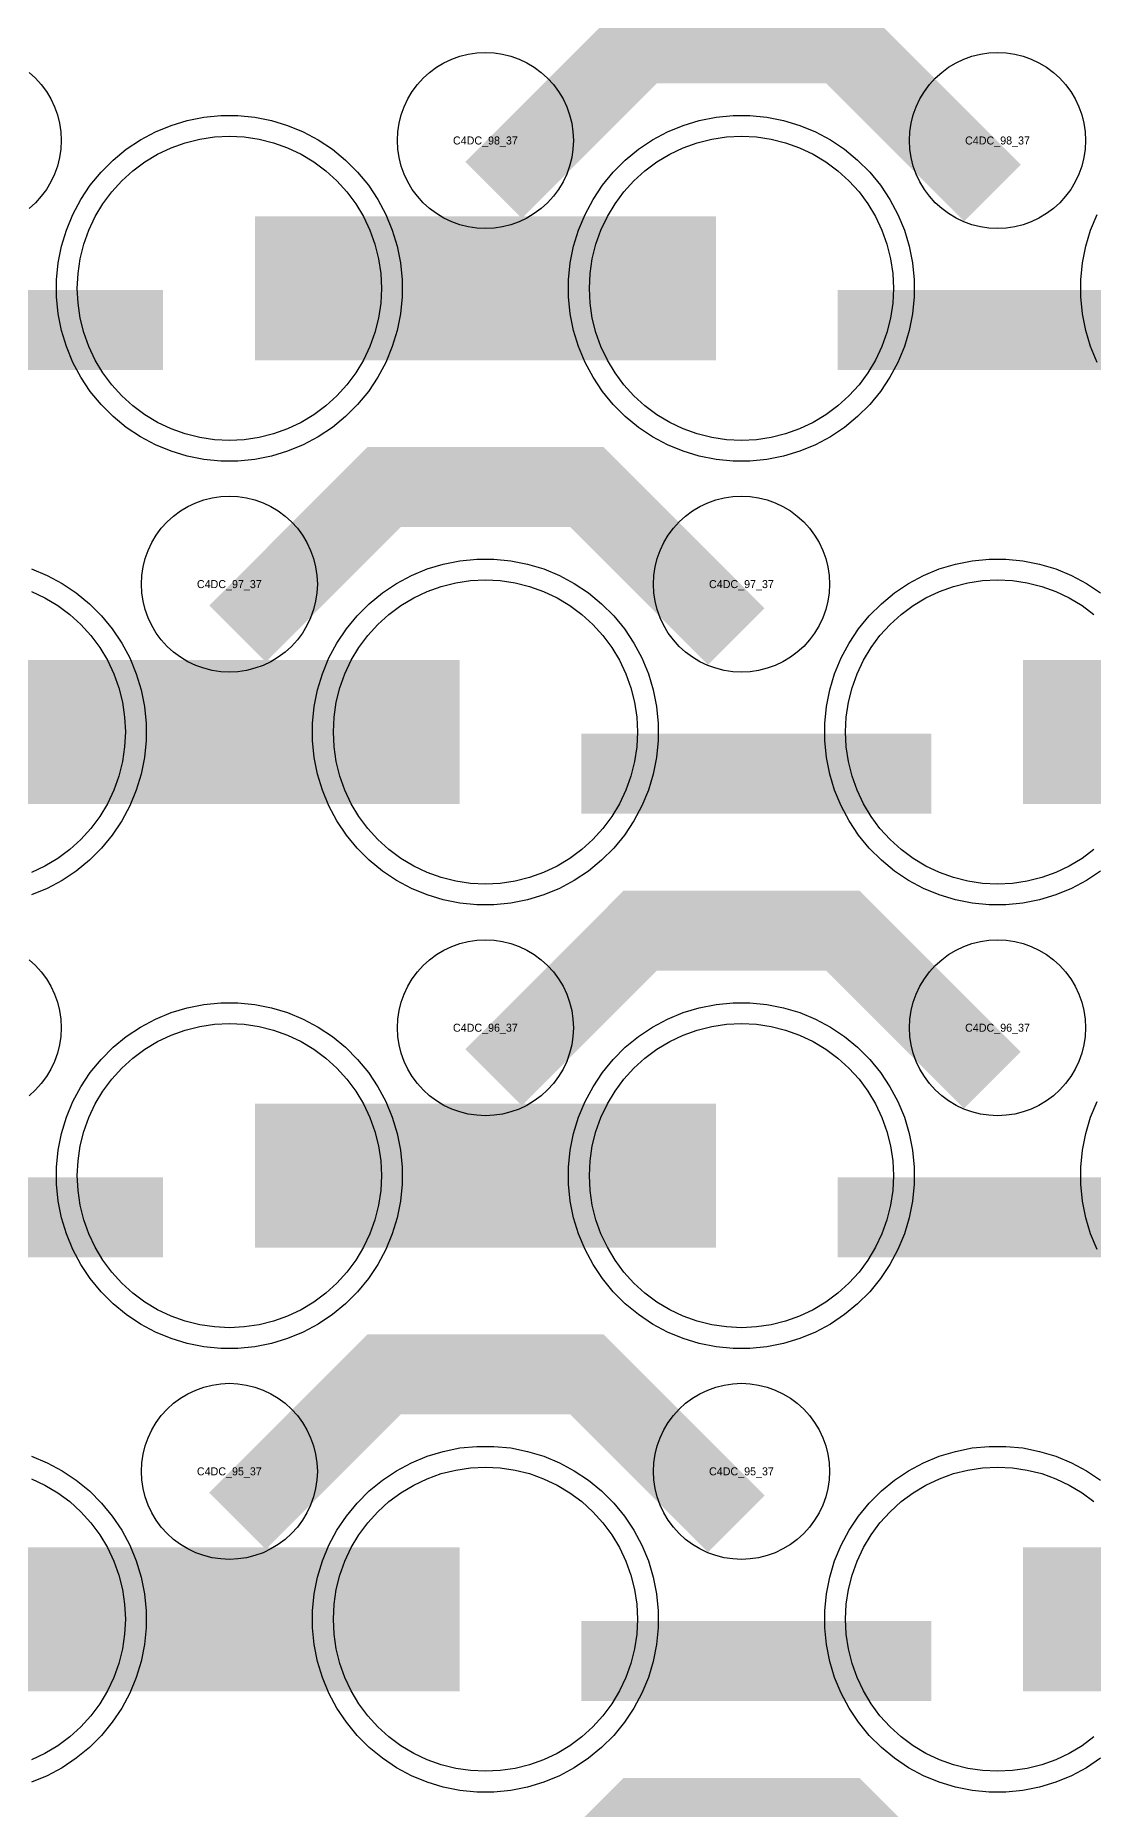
# Model space of a CAD drawing. Extents: x -11880 to 11880, y -14992 to 14992.
# Drawn here: x -221 to 110, y -1735 to -1181 of the extents above; entities that cross this region are included whole.
import ezdxf
from ezdxf.enums import TextEntityAlignment as Align

# ---------------------------------------------------------------- set-up
doc = ezdxf.new("R2010")
doc.units = 0
doc.header["$MEASUREMENT"] = 0
for name, color, linetype in [('GDS_775_DT_237', 138, 'CONTINUOUS'), ('RDL1_FS', 34, 'CONTINUOUS'), ('RDL_BS', 160, 'CONTINUOUS')]:
    doc.layers.add(name, color=color, linetype=linetype)

msp = doc.modelspace()

# ---------------------------------------------------------------- linework, layer by layer
at = {"layer": 'RDL1_FS'}
for points in [[(-160, -1307.794), (-164.657, -1307.565), (-169.268, -1306.881), (-173.791, -1305.749), (-178.181, -1304.177), (-182.395, -1302.185), (-186.395, -1299.787), (-190.14, -1297.009), (-193.594, -1293.879), (-196.724, -1290.425), (-199.502, -1286.68), (-201.9, -1282.68), (-203.892, -1278.466), (-205.464, -1274.076), (-206.596, -1269.553), (-207.28, -1264.942), (-207.509, -1260.285), (-207.28, -1255.628), (-206.596, -1251.017), (-205.464, -1246.494), (-203.892, -1242.104), (-201.9, -1237.89), (-199.502, -1233.89), (-196.724, -1230.145), (-193.594, -1226.691), (-190.14, -1223.561), (-186.395, -1220.783), (-182.395, -1218.385), (-178.181, -1216.393), (-173.791, -1214.821), (-169.268, -1213.689), (-164.657, -1213.005), (-160, -1212.776), (-155.343, -1213.005), (-150.732, -1213.689), (-146.209, -1214.821), (-141.819, -1216.393), (-137.605, -1218.385), (-133.605, -1220.783), (-129.86, -1223.561), (-126.406, -1226.691), (-123.276, -1230.145), (-120.498, -1233.89), (-118.1, -1237.89), (-116.108, -1242.104), (-114.536, -1246.494), (-113.404, -1251.017), (-112.72, -1255.628), (-112.491, -1260.285), (-112.72, -1264.942), (-113.404, -1269.553), (-114.536, -1274.076), (-116.108, -1278.466), (-118.1, -1282.68), (-120.498, -1286.68), (-123.276, -1290.425), (-126.406, -1293.879), (-129.86, -1297.009), (-133.605, -1299.787), (-137.605, -1302.185), (-141.819, -1304.177), (-146.209, -1305.749), (-150.732, -1306.881), (-155.343, -1307.565)], [(0, -1307.794), (-4.657, -1307.565), (-9.268, -1306.881), (-13.791, -1305.749), (-18.181, -1304.177), (-22.395, -1302.185), (-26.395, -1299.787), (-30.14, -1297.009), (-33.594, -1293.879), (-36.724, -1290.425), (-39.502, -1286.68), (-41.9, -1282.68), (-43.892, -1278.466), (-45.464, -1274.076), (-46.596, -1269.553), (-47.28, -1264.942), (-47.509, -1260.285), (-47.28, -1255.628), (-46.596, -1251.017), (-45.464, -1246.494), (-43.892, -1242.104), (-41.9, -1237.89), (-39.502, -1233.89), (-36.724, -1230.145), (-33.594, -1226.691), (-30.14, -1223.561), (-26.395, -1220.783), (-22.395, -1218.385), (-18.181, -1216.393), (-13.791, -1214.821), (-9.268, -1213.689), (-4.657, -1213.005), (0, -1212.776), (4.657, -1213.005), (9.268, -1213.689), (13.791, -1214.821), (18.181, -1216.393), (22.395, -1218.385), (26.395, -1220.783), (30.14, -1223.561), (33.594, -1226.691), (36.724, -1230.145), (39.502, -1233.89), (41.9, -1237.89), (43.892, -1242.104), (45.464, -1246.494), (46.596, -1251.017), (47.28, -1255.628), (47.509, -1260.285), (47.28, -1264.942), (46.596, -1269.553), (45.464, -1274.076), (43.892, -1278.466), (41.9, -1282.68), (39.502, -1286.68), (36.724, -1290.425), (33.594, -1293.879), (30.14, -1297.009), (26.395, -1299.787), (22.395, -1302.185), (18.181, -1304.177), (13.791, -1305.749), (9.268, -1306.881), (4.657, -1307.565)], [(-80, -1446.359), (-84.657, -1446.13), (-89.268, -1445.446), (-93.791, -1444.314), (-98.181, -1442.742), (-102.395, -1440.75), (-106.395, -1438.352), (-110.14, -1435.574), (-113.594, -1432.444), (-116.724, -1428.99), (-119.502, -1425.245), (-121.9, -1421.245), (-123.892, -1417.031), (-125.464, -1412.641), (-126.596, -1408.118), (-127.28, -1403.507), (-127.509, -1398.85), (-127.28, -1394.193), (-126.596, -1389.582), (-125.464, -1385.059), (-123.892, -1380.669), (-121.9, -1376.455), (-119.502, -1372.455), (-116.724, -1368.71), (-113.594, -1365.256), (-110.14, -1362.126), (-106.395, -1359.348), (-102.395, -1356.95), (-98.181, -1354.958), (-93.791, -1353.386), (-89.268, -1352.254), (-84.657, -1351.57), (-80, -1351.341), (-75.343, -1351.57), (-70.732, -1352.254), (-66.209, -1353.386), (-61.819, -1354.958), (-57.605, -1356.95), (-53.605, -1359.348), (-49.86, -1362.126), (-46.406, -1365.256), (-43.276, -1368.71), (-40.498, -1372.455), (-38.1, -1376.455), (-36.108, -1380.669), (-34.536, -1385.059), (-33.404, -1389.582), (-32.72, -1394.193), (-32.491, -1398.85), (-32.72, -1403.507), (-33.404, -1408.118), (-34.536, -1412.641), (-36.108, -1417.031), (-38.1, -1421.245), (-40.498, -1425.245), (-43.276, -1428.99), (-46.406, -1432.444), (-49.86, -1435.574), (-53.605, -1438.352), (-57.605, -1440.75), (-61.819, -1442.742), (-66.209, -1444.314), (-70.732, -1445.446), (-75.343, -1446.13)], [(-160, -1584.924), (-164.657, -1584.695), (-169.268, -1584.011), (-173.791, -1582.879), (-178.181, -1581.307), (-182.395, -1579.315), (-186.395, -1576.917), (-190.14, -1574.139), (-193.594, -1571.009), (-196.724, -1567.555), (-199.502, -1563.81), (-201.9, -1559.81), (-203.892, -1555.596), (-205.464, -1551.206), (-206.596, -1546.683), (-207.28, -1542.072), (-207.509, -1537.415), (-207.28, -1532.758), (-206.596, -1528.147), (-205.464, -1523.624), (-203.892, -1519.234), (-201.9, -1515.02), (-199.502, -1511.02), (-196.724, -1507.275), (-193.594, -1503.821), (-190.14, -1500.691), (-186.395, -1497.913), (-182.395, -1495.515), (-178.181, -1493.523), (-173.791, -1491.951), (-169.268, -1490.819), (-164.657, -1490.135), (-160, -1489.906), (-155.343, -1490.135), (-150.732, -1490.819), (-146.209, -1491.951), (-141.819, -1493.523), (-137.605, -1495.515), (-133.605, -1497.913), (-129.86, -1500.691), (-126.406, -1503.821), (-123.276, -1507.275), (-120.498, -1511.02), (-118.1, -1515.02), (-116.108, -1519.234), (-114.536, -1523.624), (-113.404, -1528.147), (-112.72, -1532.758), (-112.491, -1537.415), (-112.72, -1542.072), (-113.404, -1546.683), (-114.536, -1551.206), (-116.108, -1555.596), (-118.1, -1559.81), (-120.498, -1563.81), (-123.276, -1567.555), (-126.406, -1571.009), (-129.86, -1574.139), (-133.605, -1576.917), (-137.605, -1579.315), (-141.819, -1581.307), (-146.209, -1582.879), (-150.732, -1584.011), (-155.343, -1584.695)], [(0, -1584.924), (-4.657, -1584.695), (-9.268, -1584.011), (-13.791, -1582.879), (-18.181, -1581.307), (-22.395, -1579.315), (-26.395, -1576.917), (-30.14, -1574.139), (-33.594, -1571.009), (-36.724, -1567.555), (-39.502, -1563.81), (-41.9, -1559.81), (-43.892, -1555.596), (-45.464, -1551.206), (-46.596, -1546.683), (-47.28, -1542.072), (-47.509, -1537.415), (-47.28, -1532.758), (-46.596, -1528.147), (-45.464, -1523.624), (-43.892, -1519.234), (-41.9, -1515.02), (-39.502, -1511.02), (-36.724, -1507.275), (-33.594, -1503.821), (-30.14, -1500.691), (-26.395, -1497.913), (-22.395, -1495.515), (-18.181, -1493.523), (-13.791, -1491.951), (-9.268, -1490.819), (-4.657, -1490.135), (0, -1489.906), (4.657, -1490.135), (9.268, -1490.819), (13.791, -1491.951), (18.181, -1493.523), (22.395, -1495.515), (26.395, -1497.913), (30.14, -1500.691), (33.594, -1503.821), (36.724, -1507.275), (39.502, -1511.02), (41.9, -1515.02), (43.892, -1519.234), (45.464, -1523.624), (46.596, -1528.147), (47.28, -1532.758), (47.509, -1537.415), (47.28, -1542.072), (46.596, -1546.683), (45.464, -1551.206), (43.892, -1555.596), (41.9, -1559.81), (39.502, -1563.81), (36.724, -1567.555), (33.594, -1571.009), (30.14, -1574.139), (26.395, -1576.917), (22.395, -1579.315), (18.181, -1581.307), (13.791, -1582.879), (9.268, -1584.011), (4.657, -1584.695)], [(-80, -1723.489), (-84.657, -1723.26), (-89.268, -1722.576), (-93.791, -1721.444), (-98.181, -1719.872), (-102.395, -1717.88), (-106.395, -1715.482), (-110.14, -1712.704), (-113.594, -1709.574), (-116.724, -1706.12), (-119.502, -1702.375), (-121.9, -1698.375), (-123.892, -1694.161), (-125.464, -1689.771), (-126.596, -1685.248), (-127.28, -1680.637), (-127.509, -1675.98), (-127.28, -1671.323), (-126.596, -1666.712), (-125.464, -1662.189), (-123.892, -1657.799), (-121.9, -1653.585), (-119.502, -1649.585), (-116.724, -1645.84), (-113.594, -1642.386), (-110.14, -1639.256), (-106.395, -1636.478), (-102.395, -1634.08), (-98.181, -1632.088), (-93.791, -1630.516), (-89.268, -1629.384), (-84.657, -1628.7), (-80, -1628.471), (-75.343, -1628.7), (-70.732, -1629.384), (-66.209, -1630.516), (-61.819, -1632.088), (-57.605, -1634.08), (-53.605, -1636.478), (-49.86, -1639.256), (-46.406, -1642.386), (-43.276, -1645.84), (-40.498, -1649.585), (-38.1, -1653.585), (-36.108, -1657.799), (-34.536, -1662.189), (-33.404, -1666.712), (-32.72, -1671.323), (-32.491, -1675.98), (-32.72, -1680.637), (-33.404, -1685.248), (-34.536, -1689.771), (-36.108, -1694.161), (-38.1, -1698.375), (-40.498, -1702.375), (-43.276, -1706.12), (-46.406, -1709.574), (-49.86, -1712.704), (-53.605, -1715.482), (-57.605, -1717.88), (-61.819, -1719.872), (-66.209, -1721.444), (-70.732, -1722.576), (-75.343, -1723.26)]]:
    msp.add_lwpolyline(points, close=True, dxfattribs=at)
for points in [[(-151.998, -1260.285, 45, 45, 0), (-79.998, -1260.285, 45, 45, 0)], [(-79.998, -1260.285, 45, 45, 0), (-7.998, -1260.285, 45, 45, 0)], [(-231.998, -1398.85, 45, 45, 0), (-159.998, -1398.85, 45, 45, 0)], [(-159.998, -1398.85, 45, 45, 0), (-87.998, -1398.85, 45, 45, 0)], [(88.002, -1398.85, 45, 45, 0), (160.002, -1398.85, 45, 45, 0)], [(-151.998, -1537.415, 45, 45, 0), (-79.998, -1537.415, 45, 45, 0)], [(-79.998, -1537.415, 45, 45, 0), (-7.998, -1537.415, 45, 45, 0)], [(-231.998, -1675.98, 45, 45, 0), (-159.998, -1675.98, 45, 45, 0)], [(-159.998, -1675.98, 45, 45, 0), (-87.998, -1675.98, 45, 45, 0)], [(88.002, -1675.98, 45, 45, 0), (160.002, -1675.98, 45, 45, 0)]]:
    msp.add_lwpolyline(points, format="xyseb", dxfattribs=at)
for points in [[(110.14, -1435.574), (106.395, -1438.352), (102.395, -1440.75), (98.181, -1442.742), (93.791, -1444.314), (89.268, -1445.446), (84.657, -1446.13), (80, -1446.359), (75.343, -1446.13), (70.732, -1445.446), (66.209, -1444.314), (61.819, -1442.742), (57.605, -1440.75), (53.605, -1438.352), (49.86, -1435.574), (46.406, -1432.444), (43.276, -1428.99), (40.498, -1425.245), (38.1, -1421.245), (36.108, -1417.031), (34.536, -1412.641), (33.404, -1408.118), (32.72, -1403.507), (32.491, -1398.85), (32.72, -1394.193), (33.404, -1389.582), (34.536, -1385.059), (36.108, -1380.669), (38.1, -1376.455), (40.498, -1372.455), (43.276, -1368.71), (46.406, -1365.256), (49.86, -1362.126), (53.605, -1359.348), (57.605, -1356.95), (61.819, -1354.958), (66.209, -1353.386), (70.732, -1352.254), (75.343, -1351.57), (80, -1351.341), (84.657, -1351.57), (89.268, -1352.254), (93.791, -1353.386), (98.181, -1354.958), (102.395, -1356.95), (106.395, -1359.348), (110.14, -1362.126)], [(-221.819, -1354.958), (-217.605, -1356.95), (-213.605, -1359.348), (-209.86, -1362.126), (-206.406, -1365.256), (-203.276, -1368.71), (-200.498, -1372.455), (-198.1, -1376.455), (-196.108, -1380.669), (-194.536, -1385.059), (-193.404, -1389.582), (-192.72, -1394.193), (-192.491, -1398.85), (-192.72, -1403.507), (-193.404, -1408.118), (-194.536, -1412.641), (-196.108, -1417.031), (-198.1, -1421.245), (-200.498, -1425.245), (-203.276, -1428.99), (-206.406, -1432.444), (-209.86, -1435.574), (-213.605, -1438.352), (-217.605, -1440.75), (-221.819, -1442.742)], [(110.14, -1712.704), (106.395, -1715.482), (102.395, -1717.88), (98.181, -1719.872), (93.791, -1721.444), (89.268, -1722.576), (84.657, -1723.26), (80, -1723.489), (75.343, -1723.26), (70.732, -1722.576), (66.209, -1721.444), (61.819, -1719.872), (57.605, -1717.88), (53.605, -1715.482), (49.86, -1712.704), (46.406, -1709.574), (43.276, -1706.12), (40.498, -1702.375), (38.1, -1698.375), (36.108, -1694.161), (34.536, -1689.771), (33.404, -1685.248), (32.72, -1680.637), (32.491, -1675.98), (32.72, -1671.323), (33.404, -1666.712), (34.536, -1662.189), (36.108, -1657.799), (38.1, -1653.585), (40.498, -1649.585), (43.276, -1645.84), (46.406, -1642.386), (49.86, -1639.256), (53.605, -1636.478), (57.605, -1634.08), (61.819, -1632.088), (66.209, -1630.516), (70.732, -1629.384), (75.343, -1628.7), (80, -1628.471), (84.657, -1628.7), (89.268, -1629.384), (93.791, -1630.516), (98.181, -1632.088), (102.395, -1634.08), (106.395, -1636.478), (110.14, -1639.256)], [(-221.819, -1632.088), (-217.605, -1634.08), (-213.605, -1636.478), (-209.86, -1639.256), (-206.406, -1642.386), (-203.276, -1645.84), (-200.498, -1649.585), (-198.1, -1653.585), (-196.108, -1657.799), (-194.536, -1662.189), (-193.404, -1666.712), (-192.72, -1671.323), (-192.491, -1675.98), (-192.72, -1680.637), (-193.404, -1685.248), (-194.536, -1689.771), (-196.108, -1694.161), (-198.1, -1698.375), (-200.498, -1702.375), (-203.276, -1706.12), (-206.406, -1709.574), (-209.86, -1712.704), (-213.605, -1715.482), (-217.605, -1717.88), (-221.819, -1719.872)]]:
    msp.add_lwpolyline(points, dxfattribs=at)
at = {"layer": 'RDL_BS'}
for points in [[(-77.438, -1229.599, 25, 25, 0), (-31.623, -1183.784, 25, 25, 0), (1.93, -1183.784, 25, 25, 0)], [(78.401, -1230.498, 25, 25, 0), (31.687, -1183.784, 25, 25, 0), (1.929, -1183.784, 25, 25, 0)], [(-289.984, -1273.298, 25, 25, 0), (-180.719, -1273.298, 25, 25, 0)], [(30.016, -1273.298, 25, 25, 0), (139.281, -1273.298, 25, 25, 0)], [(-157.438, -1368.164, 25, 25, 0), (-111.623, -1322.349, 25, 25, 0), (-78.07, -1322.349, 25, 25, 0)], [(-1.599, -1369.063, 25, 25, 0), (-48.313, -1322.349, 25, 25, 0), (-78.071, -1322.349, 25, 25, 0)], [(-49.984, -1411.863, 25, 25, 0), (59.281, -1411.863, 25, 25, 0)], [(-77.438, -1506.729, 25, 25, 0), (-31.623, -1460.914, 25, 25, 0), (1.93, -1460.914, 25, 25, 0)], [(78.401, -1507.628, 25, 25, 0), (31.687, -1460.914, 25, 25, 0), (1.929, -1460.914, 25, 25, 0)], [(-289.984, -1550.428, 25, 25, 0), (-180.719, -1550.428, 25, 25, 0)], [(30.016, -1550.428, 25, 25, 0), (139.281, -1550.428, 25, 25, 0)], [(-157.438, -1645.294, 25, 25, 0), (-111.623, -1599.479, 25, 25, 0), (-78.07, -1599.479, 25, 25, 0)], [(-1.599, -1646.193, 25, 25, 0), (-48.313, -1599.479, 25, 25, 0), (-78.071, -1599.479, 25, 25, 0)], [(-49.984, -1688.993, 25, 25, 0), (59.281, -1688.993, 25, 25, 0)], [(-77.438, -1783.854, 25, 25, 0), (-31.623, -1738.039, 25, 25, 0), (1.93, -1738.039, 25, 25, 0)], [(78.401, -1784.753, 25, 25, 0), (31.687, -1738.039, 25, 25, 0), (1.929, -1738.039, 25, 25, 0)]]:
    msp.add_lwpolyline(points, format="xyseb", dxfattribs=at)
for points in [[(-80, -1241.591), (-82.693, -1241.459), (-85.365, -1241.063), (-87.984, -1240.406), (-90.519, -1239.499), (-92.956, -1238.347), (-95.28, -1236.954), (-97.443, -1235.351), (-99.442, -1233.539), (-101.254, -1231.54), (-102.857, -1229.377), (-104.25, -1227.053), (-105.402, -1224.616), (-106.309, -1222.081), (-106.966, -1219.462), (-107.362, -1216.79), (-107.494, -1214.097), (-107.362, -1211.404), (-106.966, -1208.732), (-106.309, -1206.113), (-105.402, -1203.578), (-104.25, -1201.141), (-102.857, -1198.817), (-101.254, -1196.654), (-99.442, -1194.655), (-97.443, -1192.843), (-95.28, -1191.24), (-92.956, -1189.847), (-90.519, -1188.695), (-87.984, -1187.788), (-85.365, -1187.131), (-82.693, -1186.735), (-80, -1186.603), (-77.307, -1186.735), (-74.635, -1187.131), (-72.016, -1187.788), (-69.481, -1188.695), (-67.044, -1189.847), (-64.72, -1191.24), (-62.557, -1192.843), (-60.558, -1194.655), (-58.746, -1196.654), (-57.143, -1198.817), (-55.75, -1201.141), (-54.598, -1203.578), (-53.691, -1206.113), (-53.034, -1208.732), (-52.638, -1211.404), (-52.506, -1214.097), (-52.638, -1216.79), (-53.034, -1219.462), (-53.691, -1222.081), (-54.598, -1224.616), (-55.75, -1227.053), (-57.143, -1229.377), (-58.746, -1231.54), (-60.558, -1233.539), (-62.557, -1235.351), (-64.72, -1236.954), (-67.044, -1238.347), (-69.481, -1239.499), (-72.016, -1240.406), (-74.635, -1241.063), (-77.307, -1241.459)], [(80, -1241.591), (77.307, -1241.459), (74.635, -1241.063), (72.016, -1240.406), (69.481, -1239.499), (67.044, -1238.347), (64.72, -1236.954), (62.557, -1235.351), (60.558, -1233.539), (58.746, -1231.54), (57.143, -1229.377), (55.75, -1227.053), (54.598, -1224.616), (53.691, -1222.081), (53.034, -1219.462), (52.638, -1216.79), (52.506, -1214.097), (52.638, -1211.404), (53.034, -1208.732), (53.691, -1206.113), (54.598, -1203.578), (55.75, -1201.141), (57.143, -1198.817), (58.746, -1196.654), (60.558, -1194.655), (62.557, -1192.843), (64.72, -1191.24), (67.044, -1189.847), (69.481, -1188.695), (72.016, -1187.788), (74.635, -1187.131), (77.307, -1186.735), (80, -1186.603), (82.693, -1186.735), (85.365, -1187.131), (87.984, -1187.788), (90.519, -1188.695), (92.956, -1189.847), (95.28, -1191.24), (97.443, -1192.843), (99.442, -1194.655), (101.254, -1196.654), (102.857, -1198.817), (104.25, -1201.141), (105.402, -1203.578), (106.309, -1206.113), (106.966, -1208.732), (107.362, -1211.404), (107.494, -1214.097), (107.362, -1216.79), (106.966, -1219.462), (106.309, -1222.081), (105.402, -1224.616), (104.25, -1227.053), (102.857, -1229.377), (101.254, -1231.54), (99.442, -1233.539), (97.443, -1235.351), (95.28, -1236.954), (92.956, -1238.347), (90.519, -1239.499), (87.984, -1240.406), (85.365, -1241.063), (82.693, -1241.459)], [(-162.644, -1314.285), (-167.938, -1313.768), (-173.165, -1312.722), (-178.205, -1311.191), (-183.115, -1309.16), (-187.777, -1306.668), (-192.191, -1303.721), (-196.292, -1300.359), (-200.074, -1296.577), (-203.436, -1292.476), (-206.383, -1288.062), (-208.875, -1283.4), (-210.906, -1278.49), (-212.437, -1273.45), (-213.483, -1268.223), (-214, -1262.929), (-214, -1257.641), (-213.483, -1252.347), (-212.437, -1247.12), (-210.906, -1242.08), (-208.875, -1237.17), (-206.383, -1232.508), (-203.436, -1228.094), (-200.074, -1223.993), (-196.292, -1220.211), (-192.191, -1216.849), (-187.777, -1213.902), (-183.115, -1211.41), (-178.205, -1209.379), (-173.165, -1207.848), (-167.938, -1206.802), (-162.644, -1206.285), (-157.356, -1206.285), (-152.062, -1206.802), (-146.835, -1207.848), (-141.795, -1209.379), (-136.885, -1211.41), (-132.223, -1213.902), (-127.809, -1216.849), (-123.708, -1220.211), (-119.926, -1223.993), (-116.564, -1228.094), (-113.617, -1232.508), (-111.125, -1237.17), (-109.094, -1242.08), (-107.563, -1247.12), (-106.517, -1252.347), (-106, -1257.641), (-106, -1262.929), (-106.517, -1268.223), (-107.563, -1273.45), (-109.094, -1278.49), (-111.125, -1283.4), (-113.617, -1288.062), (-116.564, -1292.476), (-119.926, -1296.577), (-123.708, -1300.359), (-127.809, -1303.721), (-132.223, -1306.668), (-136.885, -1309.16), (-141.795, -1311.191), (-146.835, -1312.722), (-152.062, -1313.768), (-157.356, -1314.285)], [(-2.644, -1314.285), (-7.938, -1313.768), (-13.165, -1312.722), (-18.205, -1311.191), (-23.115, -1309.16), (-27.777, -1306.668), (-32.191, -1303.721), (-36.292, -1300.359), (-40.074, -1296.577), (-43.436, -1292.476), (-46.383, -1288.062), (-48.875, -1283.4), (-50.906, -1278.49), (-52.437, -1273.45), (-53.483, -1268.223), (-54, -1262.929), (-54, -1257.641), (-53.483, -1252.347), (-52.437, -1247.12), (-50.906, -1242.08), (-48.875, -1237.17), (-46.383, -1232.508), (-43.436, -1228.094), (-40.074, -1223.993), (-36.292, -1220.211), (-32.191, -1216.849), (-27.777, -1213.902), (-23.115, -1211.41), (-18.205, -1209.379), (-13.165, -1207.848), (-7.938, -1206.802), (-2.644, -1206.285), (2.644, -1206.285), (7.938, -1206.802), (13.165, -1207.848), (18.205, -1209.379), (23.115, -1211.41), (27.777, -1213.902), (32.191, -1216.849), (36.292, -1220.211), (40.074, -1223.993), (43.436, -1228.094), (46.383, -1232.508), (48.875, -1237.17), (50.906, -1242.08), (52.437, -1247.12), (53.483, -1252.347), (54, -1257.641), (54, -1262.929), (53.483, -1268.223), (52.437, -1273.45), (50.906, -1278.49), (48.875, -1283.4), (46.383, -1288.062), (43.436, -1292.476), (40.074, -1296.577), (36.292, -1300.359), (32.191, -1303.721), (27.777, -1306.668), (23.115, -1309.16), (18.205, -1311.191), (13.165, -1312.722), (7.938, -1313.768), (2.644, -1314.285)], [(-160, -1380.156), (-162.693, -1380.024), (-165.365, -1379.628), (-167.984, -1378.971), (-170.519, -1378.064), (-172.956, -1376.912), (-175.28, -1375.519), (-177.443, -1373.916), (-179.442, -1372.104), (-181.254, -1370.105), (-182.857, -1367.942), (-184.25, -1365.618), (-185.402, -1363.181), (-186.309, -1360.646), (-186.966, -1358.027), (-187.362, -1355.355), (-187.494, -1352.662), (-187.362, -1349.969), (-186.966, -1347.297), (-186.309, -1344.678), (-185.402, -1342.143), (-184.25, -1339.706), (-182.857, -1337.382), (-181.254, -1335.219), (-179.442, -1333.22), (-177.443, -1331.408), (-175.28, -1329.805), (-172.956, -1328.412), (-170.519, -1327.26), (-167.984, -1326.353), (-165.365, -1325.696), (-162.693, -1325.3), (-160, -1325.168), (-157.307, -1325.3), (-154.635, -1325.696), (-152.016, -1326.353), (-149.481, -1327.26), (-147.044, -1328.412), (-144.72, -1329.805), (-142.557, -1331.408), (-140.558, -1333.22), (-138.746, -1335.219), (-137.143, -1337.382), (-135.75, -1339.706), (-134.598, -1342.143), (-133.691, -1344.678), (-133.034, -1347.297), (-132.638, -1349.969), (-132.506, -1352.662), (-132.638, -1355.355), (-133.034, -1358.027), (-133.691, -1360.646), (-134.598, -1363.181), (-135.75, -1365.618), (-137.143, -1367.942), (-138.746, -1370.105), (-140.558, -1372.104), (-142.557, -1373.916), (-144.72, -1375.519), (-147.044, -1376.912), (-149.481, -1378.064), (-152.016, -1378.971), (-154.635, -1379.628), (-157.307, -1380.024)], [(0, -1380.156), (-2.693, -1380.024), (-5.365, -1379.628), (-7.984, -1378.971), (-10.519, -1378.064), (-12.956, -1376.912), (-15.28, -1375.519), (-17.443, -1373.916), (-19.442, -1372.104), (-21.254, -1370.105), (-22.857, -1367.942), (-24.25, -1365.618), (-25.402, -1363.181), (-26.309, -1360.646), (-26.966, -1358.027), (-27.362, -1355.355), (-27.494, -1352.662), (-27.362, -1349.969), (-26.966, -1347.297), (-26.309, -1344.678), (-25.402, -1342.143), (-24.25, -1339.706), (-22.857, -1337.382), (-21.254, -1335.219), (-19.442, -1333.22), (-17.443, -1331.408), (-15.28, -1329.805), (-12.956, -1328.412), (-10.519, -1327.26), (-7.984, -1326.353), (-5.365, -1325.696), (-2.693, -1325.3), (0, -1325.168), (2.693, -1325.3), (5.365, -1325.696), (7.984, -1326.353), (10.519, -1327.26), (12.956, -1328.412), (15.28, -1329.805), (17.443, -1331.408), (19.442, -1333.22), (21.254, -1335.219), (22.857, -1337.382), (24.25, -1339.706), (25.402, -1342.143), (26.309, -1344.678), (26.966, -1347.297), (27.362, -1349.969), (27.494, -1352.662), (27.362, -1355.355), (26.966, -1358.027), (26.309, -1360.646), (25.402, -1363.181), (24.25, -1365.618), (22.857, -1367.942), (21.254, -1370.105), (19.442, -1372.104), (17.443, -1373.916), (15.28, -1375.519), (12.956, -1376.912), (10.519, -1378.064), (7.984, -1378.971), (5.365, -1379.628), (2.693, -1380.024)], [(-82.644, -1452.85), (-87.938, -1452.333), (-93.165, -1451.287), (-98.205, -1449.756), (-103.115, -1447.725), (-107.777, -1445.233), (-112.191, -1442.286), (-116.292, -1438.924), (-120.074, -1435.142), (-123.436, -1431.041), (-126.383, -1426.627), (-128.875, -1421.965), (-130.906, -1417.055), (-132.437, -1412.015), (-133.483, -1406.788), (-134, -1401.494), (-134, -1396.206), (-133.483, -1390.912), (-132.437, -1385.685), (-130.906, -1380.645), (-128.875, -1375.735), (-126.383, -1371.073), (-123.436, -1366.659), (-120.074, -1362.558), (-116.292, -1358.776), (-112.191, -1355.414), (-107.777, -1352.467), (-103.115, -1349.975), (-98.205, -1347.944), (-93.165, -1346.413), (-87.938, -1345.367), (-82.644, -1344.85), (-77.356, -1344.85), (-72.062, -1345.367), (-66.835, -1346.413), (-61.795, -1347.944), (-56.885, -1349.975), (-52.223, -1352.467), (-47.809, -1355.414), (-43.708, -1358.776), (-39.926, -1362.558), (-36.564, -1366.659), (-33.617, -1371.073), (-31.125, -1375.735), (-29.094, -1380.645), (-27.563, -1385.685), (-26.517, -1390.912), (-26, -1396.206), (-26, -1401.494), (-26.517, -1406.788), (-27.563, -1412.015), (-29.094, -1417.055), (-31.125, -1421.965), (-33.617, -1426.627), (-36.564, -1431.041), (-39.926, -1435.142), (-43.708, -1438.924), (-47.809, -1442.286), (-52.223, -1445.233), (-56.885, -1447.725), (-61.795, -1449.756), (-66.835, -1451.287), (-72.062, -1452.333), (-77.356, -1452.85)], [(-80, -1518.721), (-82.693, -1518.589), (-85.365, -1518.193), (-87.984, -1517.536), (-90.519, -1516.629), (-92.956, -1515.477), (-95.28, -1514.084), (-97.443, -1512.481), (-99.442, -1510.669), (-101.254, -1508.67), (-102.857, -1506.507), (-104.25, -1504.183), (-105.402, -1501.746), (-106.309, -1499.211), (-106.966, -1496.592), (-107.362, -1493.92), (-107.494, -1491.227), (-107.362, -1488.534), (-106.966, -1485.862), (-106.309, -1483.243), (-105.402, -1480.708), (-104.25, -1478.271), (-102.857, -1475.947), (-101.254, -1473.784), (-99.442, -1471.785), (-97.443, -1469.973), (-95.28, -1468.37), (-92.956, -1466.977), (-90.519, -1465.825), (-87.984, -1464.918), (-85.365, -1464.261), (-82.693, -1463.865), (-80, -1463.733), (-77.307, -1463.865), (-74.635, -1464.261), (-72.016, -1464.918), (-69.481, -1465.825), (-67.044, -1466.977), (-64.72, -1468.37), (-62.557, -1469.973), (-60.558, -1471.785), (-58.746, -1473.784), (-57.143, -1475.947), (-55.75, -1478.271), (-54.598, -1480.708), (-53.691, -1483.243), (-53.034, -1485.862), (-52.638, -1488.534), (-52.506, -1491.227), (-52.638, -1493.92), (-53.034, -1496.592), (-53.691, -1499.211), (-54.598, -1501.746), (-55.75, -1504.183), (-57.143, -1506.507), (-58.746, -1508.67), (-60.558, -1510.669), (-62.557, -1512.481), (-64.72, -1514.084), (-67.044, -1515.477), (-69.481, -1516.629), (-72.016, -1517.536), (-74.635, -1518.193), (-77.307, -1518.589)], [(80, -1518.721), (77.307, -1518.589), (74.635, -1518.193), (72.016, -1517.536), (69.481, -1516.629), (67.044, -1515.477), (64.72, -1514.084), (62.557, -1512.481), (60.558, -1510.669), (58.746, -1508.67), (57.143, -1506.507), (55.75, -1504.183), (54.598, -1501.746), (53.691, -1499.211), (53.034, -1496.592), (52.638, -1493.92), (52.506, -1491.227), (52.638, -1488.534), (53.034, -1485.862), (53.691, -1483.243), (54.598, -1480.708), (55.75, -1478.271), (57.143, -1475.947), (58.746, -1473.784), (60.558, -1471.785), (62.557, -1469.973), (64.72, -1468.37), (67.044, -1466.977), (69.481, -1465.825), (72.016, -1464.918), (74.635, -1464.261), (77.307, -1463.865), (80, -1463.733), (82.693, -1463.865), (85.365, -1464.261), (87.984, -1464.918), (90.519, -1465.825), (92.956, -1466.977), (95.28, -1468.37), (97.443, -1469.973), (99.442, -1471.785), (101.254, -1473.784), (102.857, -1475.947), (104.25, -1478.271), (105.402, -1480.708), (106.309, -1483.243), (106.966, -1485.862), (107.362, -1488.534), (107.494, -1491.227), (107.362, -1493.92), (106.966, -1496.592), (106.309, -1499.211), (105.402, -1501.746), (104.25, -1504.183), (102.857, -1506.507), (101.254, -1508.67), (99.442, -1510.669), (97.443, -1512.481), (95.28, -1514.084), (92.956, -1515.477), (90.519, -1516.629), (87.984, -1517.536), (85.365, -1518.193), (82.693, -1518.589)], [(-162.644, -1591.415), (-167.938, -1590.898), (-173.165, -1589.852), (-178.205, -1588.321), (-183.115, -1586.29), (-187.777, -1583.798), (-192.191, -1580.851), (-196.292, -1577.489), (-200.074, -1573.707), (-203.436, -1569.606), (-206.383, -1565.192), (-208.875, -1560.53), (-210.906, -1555.62), (-212.437, -1550.58), (-213.483, -1545.353), (-214, -1540.059), (-214, -1534.771), (-213.483, -1529.477), (-212.437, -1524.25), (-210.906, -1519.21), (-208.875, -1514.3), (-206.383, -1509.638), (-203.436, -1505.224), (-200.074, -1501.123), (-196.292, -1497.341), (-192.191, -1493.979), (-187.777, -1491.032), (-183.115, -1488.54), (-178.205, -1486.509), (-173.165, -1484.978), (-167.938, -1483.932), (-162.644, -1483.415), (-157.356, -1483.415), (-152.062, -1483.932), (-146.835, -1484.978), (-141.795, -1486.509), (-136.885, -1488.54), (-132.223, -1491.032), (-127.809, -1493.979), (-123.708, -1497.341), (-119.926, -1501.123), (-116.564, -1505.224), (-113.617, -1509.638), (-111.125, -1514.3), (-109.094, -1519.21), (-107.563, -1524.25), (-106.517, -1529.477), (-106, -1534.771), (-106, -1540.059), (-106.517, -1545.353), (-107.563, -1550.58), (-109.094, -1555.62), (-111.125, -1560.53), (-113.617, -1565.192), (-116.564, -1569.606), (-119.926, -1573.707), (-123.708, -1577.489), (-127.809, -1580.851), (-132.223, -1583.798), (-136.885, -1586.29), (-141.795, -1588.321), (-146.835, -1589.852), (-152.062, -1590.898), (-157.356, -1591.415)], [(-2.644, -1591.415), (-7.938, -1590.898), (-13.165, -1589.852), (-18.205, -1588.321), (-23.115, -1586.29), (-27.777, -1583.798), (-32.191, -1580.851), (-36.292, -1577.489), (-40.074, -1573.707), (-43.436, -1569.606), (-46.383, -1565.192), (-48.875, -1560.53), (-50.906, -1555.62), (-52.437, -1550.58), (-53.483, -1545.353), (-54, -1540.059), (-54, -1534.771), (-53.483, -1529.477), (-52.437, -1524.25), (-50.906, -1519.21), (-48.875, -1514.3), (-46.383, -1509.638), (-43.436, -1505.224), (-40.074, -1501.123), (-36.292, -1497.341), (-32.191, -1493.979), (-27.777, -1491.032), (-23.115, -1488.54), (-18.205, -1486.509), (-13.165, -1484.978), (-7.938, -1483.932), (-2.644, -1483.415), (2.644, -1483.415), (7.938, -1483.932), (13.165, -1484.978), (18.205, -1486.509), (23.115, -1488.54), (27.777, -1491.032), (32.191, -1493.979), (36.292, -1497.341), (40.074, -1501.123), (43.436, -1505.224), (46.383, -1509.638), (48.875, -1514.3), (50.906, -1519.21), (52.437, -1524.25), (53.483, -1529.477), (54, -1534.771), (54, -1540.059), (53.483, -1545.353), (52.437, -1550.58), (50.906, -1555.62), (48.875, -1560.53), (46.383, -1565.192), (43.436, -1569.606), (40.074, -1573.707), (36.292, -1577.489), (32.191, -1580.851), (27.777, -1583.798), (23.115, -1586.29), (18.205, -1588.321), (13.165, -1589.852), (7.938, -1590.898), (2.644, -1591.415)], [(-160, -1657.286), (-162.693, -1657.154), (-165.365, -1656.758), (-167.984, -1656.101), (-170.519, -1655.194), (-172.956, -1654.042), (-175.28, -1652.649), (-177.443, -1651.046), (-179.442, -1649.234), (-181.254, -1647.235), (-182.857, -1645.072), (-184.25, -1642.748), (-185.402, -1640.311), (-186.309, -1637.776), (-186.966, -1635.157), (-187.362, -1632.485), (-187.494, -1629.792), (-187.362, -1627.099), (-186.966, -1624.427), (-186.309, -1621.808), (-185.402, -1619.273), (-184.25, -1616.836), (-182.857, -1614.512), (-181.254, -1612.349), (-179.442, -1610.35), (-177.443, -1608.538), (-175.28, -1606.935), (-172.956, -1605.542), (-170.519, -1604.39), (-167.984, -1603.483), (-165.365, -1602.826), (-162.693, -1602.43), (-160, -1602.298), (-157.307, -1602.43), (-154.635, -1602.826), (-152.016, -1603.483), (-149.481, -1604.39), (-147.044, -1605.542), (-144.72, -1606.935), (-142.557, -1608.538), (-140.558, -1610.35), (-138.746, -1612.349), (-137.143, -1614.512), (-135.75, -1616.836), (-134.598, -1619.273), (-133.691, -1621.808), (-133.034, -1624.427), (-132.638, -1627.099), (-132.506, -1629.792), (-132.638, -1632.485), (-133.034, -1635.157), (-133.691, -1637.776), (-134.598, -1640.311), (-135.75, -1642.748), (-137.143, -1645.072), (-138.746, -1647.235), (-140.558, -1649.234), (-142.557, -1651.046), (-144.72, -1652.649), (-147.044, -1654.042), (-149.481, -1655.194), (-152.016, -1656.101), (-154.635, -1656.758), (-157.307, -1657.154)], [(0, -1657.286), (-2.693, -1657.154), (-5.365, -1656.758), (-7.984, -1656.101), (-10.519, -1655.194), (-12.956, -1654.042), (-15.28, -1652.649), (-17.443, -1651.046), (-19.442, -1649.234), (-21.254, -1647.235), (-22.857, -1645.072), (-24.25, -1642.748), (-25.402, -1640.311), (-26.309, -1637.776), (-26.966, -1635.157), (-27.362, -1632.485), (-27.494, -1629.792), (-27.362, -1627.099), (-26.966, -1624.427), (-26.309, -1621.808), (-25.402, -1619.273), (-24.25, -1616.836), (-22.857, -1614.512), (-21.254, -1612.349), (-19.442, -1610.35), (-17.443, -1608.538), (-15.28, -1606.935), (-12.956, -1605.542), (-10.519, -1604.39), (-7.984, -1603.483), (-5.365, -1602.826), (-2.693, -1602.43), (0, -1602.298), (2.693, -1602.43), (5.365, -1602.826), (7.984, -1603.483), (10.519, -1604.39), (12.956, -1605.542), (15.28, -1606.935), (17.443, -1608.538), (19.442, -1610.35), (21.254, -1612.349), (22.857, -1614.512), (24.25, -1616.836), (25.402, -1619.273), (26.309, -1621.808), (26.966, -1624.427), (27.362, -1627.099), (27.494, -1629.792), (27.362, -1632.485), (26.966, -1635.157), (26.309, -1637.776), (25.402, -1640.311), (24.25, -1642.748), (22.857, -1645.072), (21.254, -1647.235), (19.442, -1649.234), (17.443, -1651.046), (15.28, -1652.649), (12.956, -1654.042), (10.519, -1655.194), (7.984, -1656.101), (5.365, -1656.758), (2.693, -1657.154)], [(-82.644, -1729.98), (-87.938, -1729.463), (-93.165, -1728.417), (-98.205, -1726.886), (-103.115, -1724.855), (-107.777, -1722.363), (-112.191, -1719.416), (-116.292, -1716.054), (-120.074, -1712.272), (-123.436, -1708.171), (-126.383, -1703.757), (-128.875, -1699.095), (-130.906, -1694.185), (-132.437, -1689.145), (-133.483, -1683.918), (-134, -1678.624), (-134, -1673.336), (-133.483, -1668.042), (-132.437, -1662.815), (-130.906, -1657.775), (-128.875, -1652.865), (-126.383, -1648.203), (-123.436, -1643.789), (-120.074, -1639.688), (-116.292, -1635.906), (-112.191, -1632.544), (-107.777, -1629.597), (-103.115, -1627.105), (-98.205, -1625.074), (-93.165, -1623.543), (-87.938, -1622.497), (-82.644, -1621.98), (-77.356, -1621.98), (-72.062, -1622.497), (-66.835, -1623.543), (-61.795, -1625.074), (-56.885, -1627.105), (-52.223, -1629.597), (-47.809, -1632.544), (-43.708, -1635.906), (-39.926, -1639.688), (-36.564, -1643.789), (-33.617, -1648.203), (-31.125, -1652.865), (-29.094, -1657.775), (-27.563, -1662.815), (-26.517, -1668.042), (-26, -1673.336), (-26, -1678.624), (-26.517, -1683.918), (-27.563, -1689.145), (-29.094, -1694.185), (-31.125, -1699.095), (-33.617, -1703.757), (-36.564, -1708.171), (-39.926, -1712.272), (-43.708, -1716.054), (-47.809, -1719.416), (-52.223, -1722.363), (-56.885, -1724.855), (-61.795, -1726.886), (-66.835, -1728.417), (-72.062, -1729.463), (-77.356, -1729.98)]]:
    msp.add_lwpolyline(points, close=True, dxfattribs=at)
for points in [[(-222.557, -1192.843), (-220.558, -1194.655), (-218.746, -1196.654), (-217.143, -1198.817), (-215.75, -1201.141), (-214.598, -1203.578), (-213.691, -1206.113), (-213.034, -1208.732), (-212.638, -1211.404), (-212.506, -1214.097), (-212.638, -1216.79), (-213.034, -1219.462), (-213.691, -1222.081), (-214.598, -1224.616), (-215.75, -1227.053), (-217.143, -1229.377), (-218.746, -1231.54), (-220.558, -1233.539), (-222.557, -1235.351)], [(111.125, -1283.4), (109.094, -1278.49), (107.563, -1273.45), (106.517, -1268.223), (106, -1262.929), (106, -1257.641), (106.517, -1252.347), (107.563, -1247.12), (109.094, -1242.08), (111.125, -1237.17)], [(112.191, -1442.286), (107.777, -1445.233), (103.115, -1447.725), (98.205, -1449.756), (93.165, -1451.287), (87.938, -1452.333), (82.644, -1452.85), (77.356, -1452.85), (72.062, -1452.333), (66.835, -1451.287), (61.795, -1449.756), (56.885, -1447.725), (52.223, -1445.233), (47.809, -1442.286), (43.708, -1438.924), (39.926, -1435.142), (36.564, -1431.041), (33.617, -1426.627), (31.125, -1421.965), (29.094, -1417.055), (27.563, -1412.015), (26.517, -1406.788), (26, -1401.494), (26, -1396.206), (26.517, -1390.912), (27.563, -1385.685), (29.094, -1380.645), (31.125, -1375.735), (33.617, -1371.073), (36.564, -1366.659), (39.926, -1362.558), (43.708, -1358.776), (47.809, -1355.414), (52.223, -1352.467), (56.885, -1349.975), (61.795, -1347.944), (66.835, -1346.413), (72.062, -1345.367), (77.356, -1344.85), (82.644, -1344.85), (87.938, -1345.367), (93.165, -1346.413), (98.205, -1347.944), (103.115, -1349.975), (107.777, -1352.467), (112.191, -1355.414)], [(-221.795, -1347.944), (-216.885, -1349.975), (-212.223, -1352.467), (-207.809, -1355.414), (-203.708, -1358.776), (-199.926, -1362.558), (-196.564, -1366.659), (-193.617, -1371.073), (-191.125, -1375.735), (-189.094, -1380.645), (-187.563, -1385.685), (-186.517, -1390.912), (-186, -1396.206), (-186, -1401.494), (-186.517, -1406.788), (-187.563, -1412.015), (-189.094, -1417.055), (-191.125, -1421.965), (-193.617, -1426.627), (-196.564, -1431.041), (-199.926, -1435.142), (-203.708, -1438.924), (-207.809, -1442.286), (-212.223, -1445.233), (-216.885, -1447.725), (-221.795, -1449.756)], [(-222.557, -1469.973), (-220.558, -1471.785), (-218.746, -1473.784), (-217.143, -1475.947), (-215.75, -1478.271), (-214.598, -1480.708), (-213.691, -1483.243), (-213.034, -1485.862), (-212.638, -1488.534), (-212.506, -1491.227), (-212.638, -1493.92), (-213.034, -1496.592), (-213.691, -1499.211), (-214.598, -1501.746), (-215.75, -1504.183), (-217.143, -1506.507), (-218.746, -1508.67), (-220.558, -1510.669), (-222.557, -1512.481)], [(111.125, -1560.53), (109.094, -1555.62), (107.563, -1550.58), (106.517, -1545.353), (106, -1540.059), (106, -1534.771), (106.517, -1529.477), (107.563, -1524.25), (109.094, -1519.21), (111.125, -1514.3)], [(112.191, -1719.416), (107.777, -1722.363), (103.115, -1724.855), (98.205, -1726.886), (93.165, -1728.417), (87.938, -1729.463), (82.644, -1729.98), (77.356, -1729.98), (72.062, -1729.463), (66.835, -1728.417), (61.795, -1726.886), (56.885, -1724.855), (52.223, -1722.363), (47.809, -1719.416), (43.708, -1716.054), (39.926, -1712.272), (36.564, -1708.171), (33.617, -1703.757), (31.125, -1699.095), (29.094, -1694.185), (27.563, -1689.145), (26.517, -1683.918), (26, -1678.624), (26, -1673.336), (26.517, -1668.042), (27.563, -1662.815), (29.094, -1657.775), (31.125, -1652.865), (33.617, -1648.203), (36.564, -1643.789), (39.926, -1639.688), (43.708, -1635.906), (47.809, -1632.544), (52.223, -1629.597), (56.885, -1627.105), (61.795, -1625.074), (66.835, -1623.543), (72.062, -1622.497), (77.356, -1621.98), (82.644, -1621.98), (87.938, -1622.497), (93.165, -1623.543), (98.205, -1625.074), (103.115, -1627.105), (107.777, -1629.597), (112.191, -1632.544)], [(-221.795, -1625.074), (-216.885, -1627.105), (-212.223, -1629.597), (-207.809, -1632.544), (-203.708, -1635.906), (-199.926, -1639.688), (-196.564, -1643.789), (-193.617, -1648.203), (-191.125, -1652.865), (-189.094, -1657.775), (-187.563, -1662.815), (-186.517, -1668.042), (-186, -1673.336), (-186, -1678.624), (-186.517, -1683.918), (-187.563, -1689.145), (-189.094, -1694.185), (-191.125, -1699.095), (-193.617, -1703.757), (-196.564, -1708.171), (-199.926, -1712.272), (-203.708, -1716.054), (-207.809, -1719.416), (-212.223, -1722.363), (-216.885, -1724.855), (-221.795, -1726.886)]]:
    msp.add_lwpolyline(points, dxfattribs=at)

# ---------------------------------------------------------------- texts
at = {"layer": 'GDS_775_DT_237'}
for s, p in [('C4DC_98_37', (-80, -1214.097)), ('C4DC_98_37', (-80, -1214.097)), ('C4DC_98_37', (80, -1214.097)), ('C4DC_98_37', (80, -1214.097)), ('C4DC_97_37', (-160, -1352.662)), ('C4DC_97_37', (-160, -1352.662)), ('C4DC_97_37', (0, -1352.662)), ('C4DC_97_37', (0, -1352.662)), ('C4DC_96_37', (-80, -1491.227)), ('C4DC_96_37', (-80, -1491.227)), ('C4DC_96_37', (80, -1491.227)), ('C4DC_96_37', (80, -1491.227)), ('C4DC_95_37', (-160, -1629.792)), ('C4DC_95_37', (-160, -1629.792)), ('C4DC_95_37', (0, -1629.792)), ('C4DC_95_37', (0, -1629.792))]:
    msp.add_text(s, height=2.5, dxfattribs=at).set_placement(p, align=Align.MIDDLE_CENTER)

doc.saveas('drawing.dxf')
